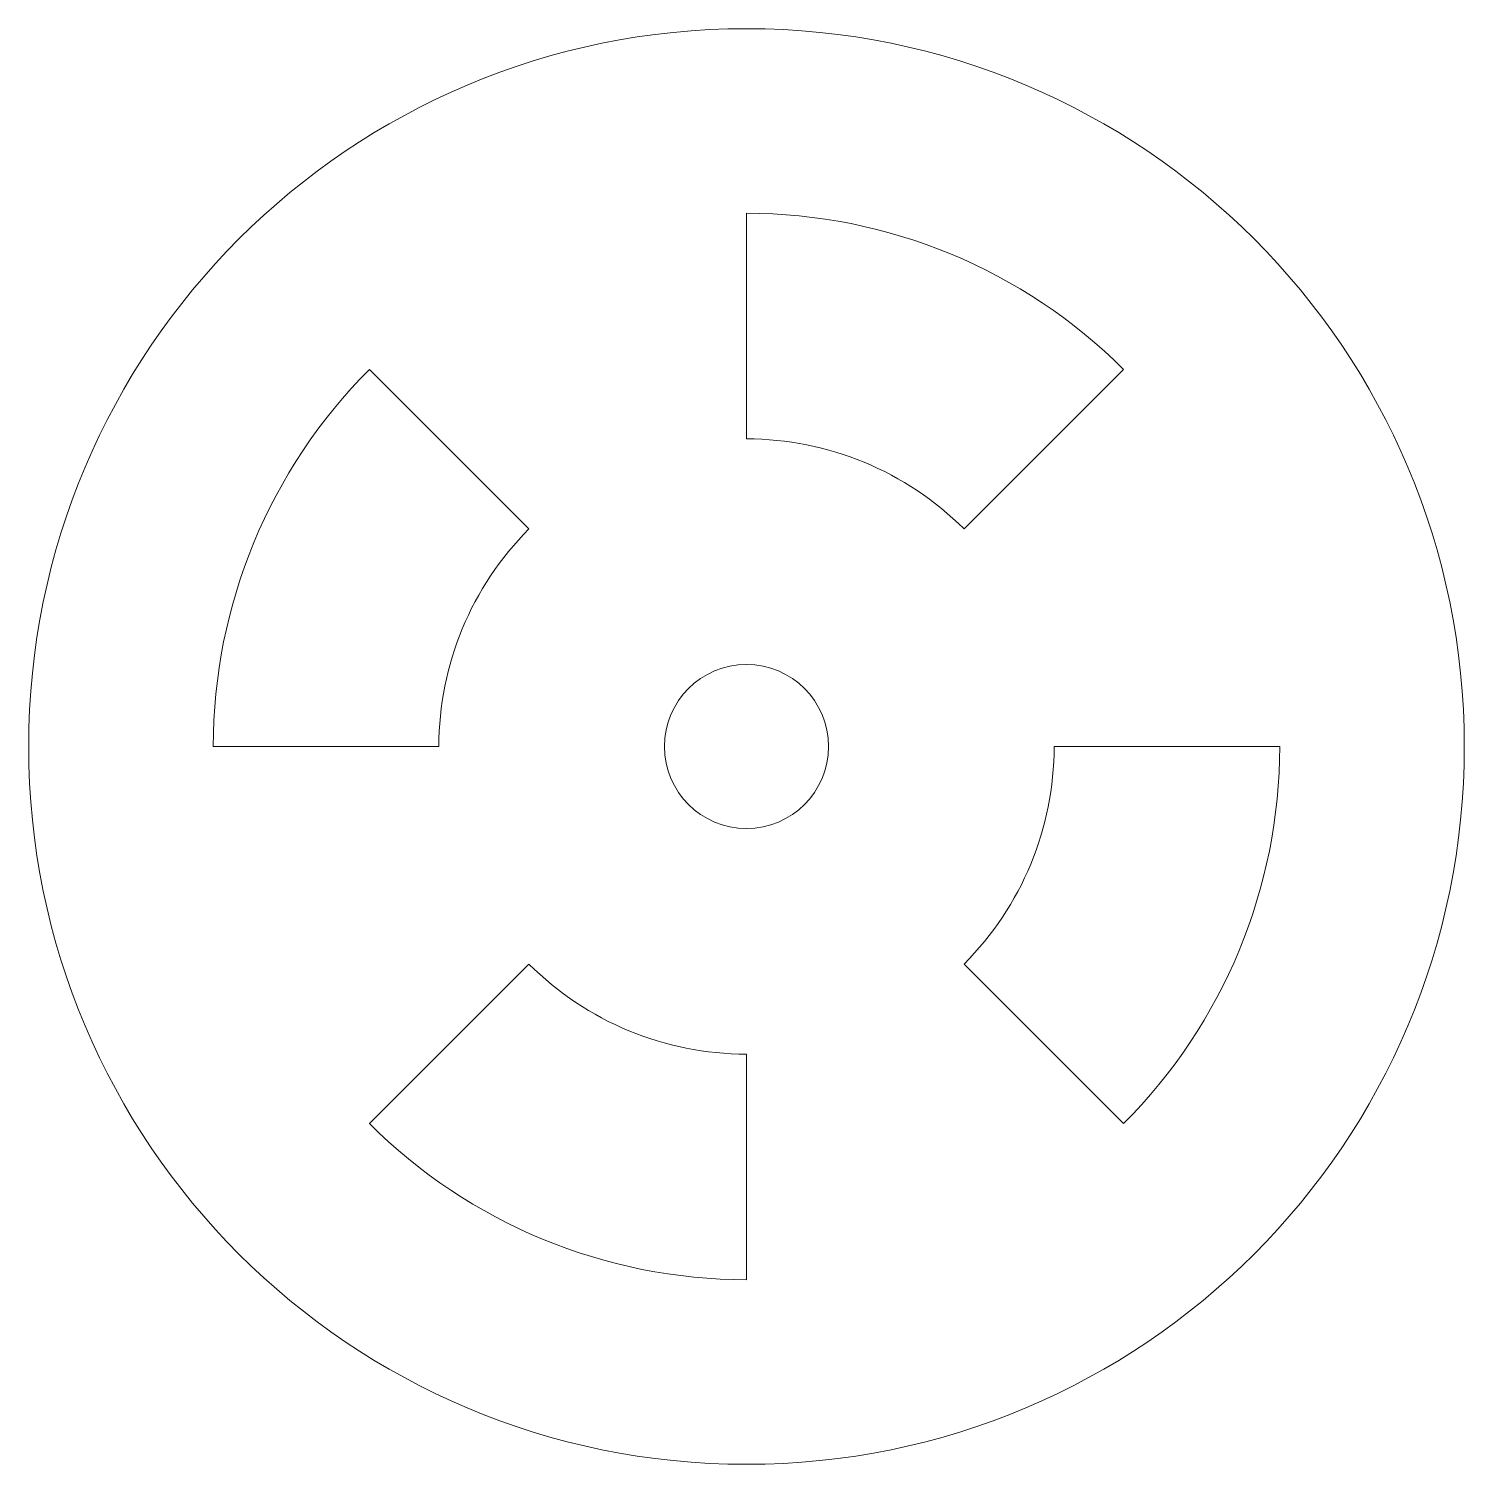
# Model space of a CAD drawing. Header units: millimetres. Extents: x -3.5 to 3.5, y -3.5 to 3.5.
import ezdxf

# ---------------------------------------------------------------- set-up
doc = ezdxf.new("R2010")
doc.units = ezdxf.units.MM

msp = doc.modelspace()

# ---------------------------------------------------------------- linework, layer by layer
at = {"color": 7, "linetype": 'Continuous', "lineweight": 15}
for p, q in [((0, 2.6), (0, 1.5)), ((-1.8385, 1.8385), (-1.0607, 1.0607)), ((1.8385, 1.8385), (1.0607, 1.0607)), ((-2.6, 0), (-1.5, 0)), ((2.6, 0), (1.5, 0)), ((-1.8385, -1.8385), (-1.0607, -1.0607)), ((1.8385, -1.8385), (1.0607, -1.0607)), ((0, -2.6), (0, -1.5))]:
    msp.add_line(p, q, dxfattribs=at)
for radius in [3.5, 0.4]:
    msp.add_circle((0, 0), radius, dxfattribs=at)
for radius, start, end in [(2.6, 45, 90), (2.6, 135, 180), (1.5, 45, 90), (1.5, 135, 180), (1.5, 315, 0), (2.6, 315, 0), (1.5, 225, 270), (2.6, 225, 270)]:
    msp.add_arc((0, 0), radius, start, end, dxfattribs=at)

doc.saveas('drawing.dxf')
